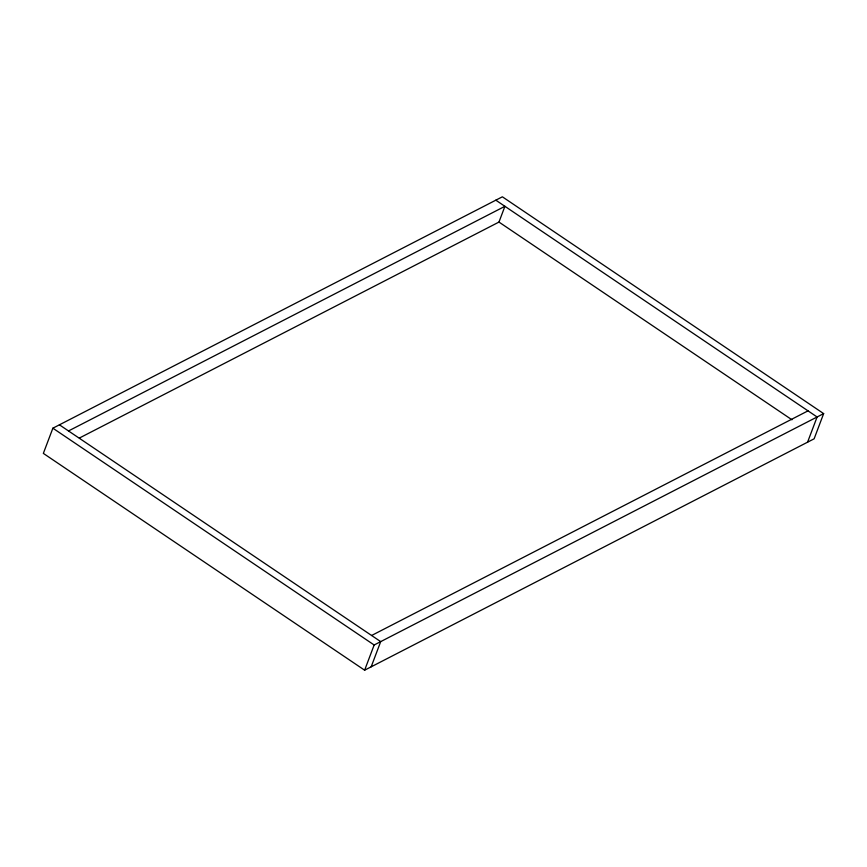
<?xml version="1.0" encoding="UTF-8"?>
<svg xmlns="http://www.w3.org/2000/svg" width="867" height="867" viewBox="0 0 867 867"><rect width="100%" height="100%" fill="white"/><g stroke="black" fill="none" stroke-linecap="round" stroke-linejoin="round"><path stroke-width="1.3" d="M52.876 428.19L43.35 453.387L364.628 670.191L814.124 438.81L823.65 413.613L502.372 196.809L52.876 428.19L374.154 644.994L823.65 413.613M79.396 438.041L498.969 222.071L504.919 206.313L68.515 430.953M364.628 670.191L374.154 644.994M371.174 666.821L380.7 641.623L59.422 424.819M807.578 442.181L817.104 416.984L495.826 200.179M371.607 635.489L808.011 410.85M498.969 222.071L791.961 419.78"/></g></svg>
